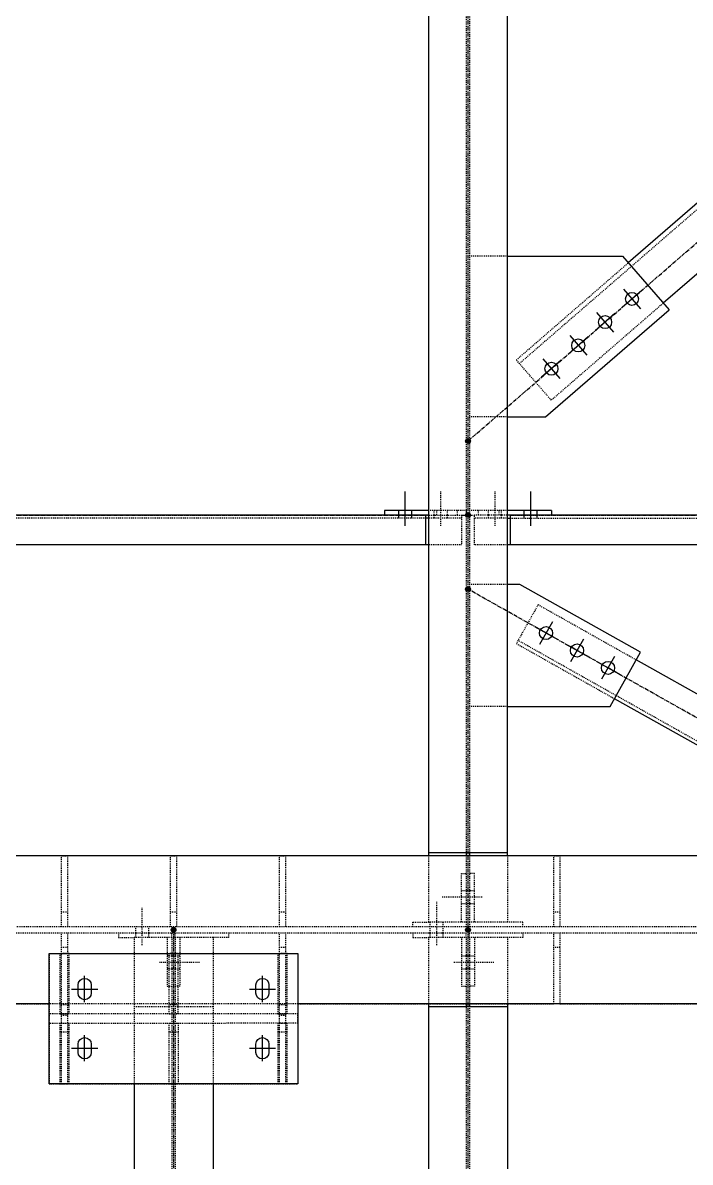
# Model space of a CAD drawing. Header units: millimetres. Extents: x 2102 to 20742, y 12631 to 26594.
# Drawn here: x 15581 to 16707, y 19128 to 21052 of the extents above; entities that cross this region are included whole.
import ezdxf

# ---------------------------------------------------------------- set-up
doc = ezdxf.new("R2010")
doc.units = ezdxf.units.MM
doc.linetypes.add('CENTER', pattern=[12.7, 7.9375, -1.5875, 1.5875, -1.5875])
doc.linetypes.add('DXK_LINE_DOT2', pattern=[3.9198, 1.9599, -1.9599])
for name, color, linetype in [('1', 7, 'Continuous'), ('2', 7, 'Continuous'), ('4', 7, 'Continuous')]:
    doc.layers.add(name, color=color, linetype=linetype)

# ---------------------------------------------------------------- blocks, each defined once
blk = doc.blocks.new('Bolt-116860372-115941 - 114867')
at = {"layer": '1', "color": 1, "linetype": 'DXK_LINE_DOT2'}
for p, q in [((19170.8, 19002.1), (19255.8, 19002.1)), ((19187, 19015.8), (19197, 19015.8)), ((19197, 19015.8), (19204.1, 19015.8)), ((19204.1, 19015.8), (19214.1, 19015.8)), ((19187, 18988.3), (19197, 18988.3)), ((19197, 18988.3), (19204.1, 18988.3)), ((19204.1, 18988.3), (19214.1, 18988.3))]:
    blk.add_line(p, q, dxfattribs=at)
blk = doc.blocks.new('Part-116860372-115044 - 114867')
at = {"layer": '4', "linetype": 'Continuous'}
for points in [[(17825.6, 19940.8, -1), (17825.6, 19950.8, -1)], [(19200.6, 19940.8, -1), (19200.6, 19950.8, -1)]]:
    blk.add_hatch(color=4, dxfattribs=at).paths.add_polyline_path(points)
at = {"layer": '1', "color": 6, "linetype": 'DXK_LINE_DOT2'}
for p, q in [((17840.9, 19945.8), (17840.9, 19883.3)), ((17944.3, 19945.8), (17840.9, 19945.8)), ((17938.1, 19939.6), (17840.9, 19939.6)), ((19111.1, 19939.6), (17944.3, 19939.6)), ((19111.1, 19945.8), (19187, 19945.8)), ((19187, 19939.6), (19117.3, 19939.6)), ((19187, 19945.8), (19187, 19883.3)), ((17938.1, 19883.3), (17840.9, 19883.3)), ((19187, 19883.3), (19117.3, 19883.3))]:
    blk.add_line(p, q, dxfattribs=at)
at = {"layer": '2', "color": 2, "linetype": 'Continuous'}
for p, q in [((17944.3, 19939.6), (17938.1, 19939.6)), ((19111.1, 19945.8), (17944.3, 19945.8)), ((17944.3, 19883.3), (17944.3, 19945.8)), ((19111.1, 19945.8), (19111.1, 19883.3)), ((19117.3, 19939.6), (19111.1, 19939.6)), ((19117.3, 19883.3), (17938.1, 19883.3))]:
    blk.add_line(p, q, dxfattribs=at)
at = {"layer": '4', "color": 4, "linetype": 'CENTER'}
for p, q in [((17825.6, 19945.8), (17840.9, 19945.8)), ((17944.3, 19945.8), (19111.1, 19945.8)), ((19187, 19945.8), (19200.6, 19945.8))]:
    blk.add_line(p, q, dxfattribs=at)
at = {"layer": '4', "color": 4, "linetype": 'Continuous'}
for centre in [(17825.6, 19945.8), (19200.6, 19945.8)]:
    blk.add_circle(centre, 5, dxfattribs=at)
blk = doc.blocks.new('Part-116860372-114976 - 114867')
at = {"layer": '4', "linetype": 'Continuous'}
for points in [[(19200.6, 21315.8, -1), (19200.6, 21325.8, -1)], [(19200.6, 19065.8, -1), (19200.6, 19075.8, -1)]]:
    blk.add_hatch(color=4, dxfattribs=at).paths.add_polyline_path(points)
at = {"layer": '1', "color": 6, "linetype": 'DXK_LINE_DOT2'}
for p, q in [((19197, 21307.3), (19197, 21204.8)), ((19204.1, 21307.3), (19197, 21307.3)), ((19204.1, 21307.3), (19204.1, 21237.6)), ((19204.1, 21231.3), (19204.1, 19233.3)), ((19197, 21204.8), (19197, 19233.3)), ((19117.3, 19227.1), (19117.3, 19087.1)), ((19197, 19227.1), (19197, 19087.1)), ((19204.1, 19227.1), (19204.1, 19087.1)), ((19283.8, 19227.1), (19283.8, 19087.1)), ((19283.8, 19087.1), (19117.3, 19087.1))]:
    blk.add_line(p, q, dxfattribs=at)
at = {"layer": '2', "color": 2, "linetype": 'Continuous'}
for p, q in [((19117.3, 21231.3), (19117.3, 19227.1)), ((19283.8, 21231.3), (19117.3, 21231.3)), ((19197, 21237.6), (19197, 21231.3)), ((19204.1, 21237.6), (19204.1, 21231.3)), ((19283.8, 19227.1), (19283.8, 21231.3)), ((19283.8, 19233.3), (19117.3, 19233.3)), ((19197, 19233.3), (19197, 19227.1)), ((19204.1, 19233.3), (19204.1, 19227.1))]:
    blk.add_line(p, q, dxfattribs=at)
at = {"layer": '4', "color": 4, "linetype": 'CENTER'}
blk.add_line((19200.6, 21320.8), (19200.6, 19070.8), dxfattribs=at)
at = {"layer": '4', "color": 4, "linetype": 'Continuous'}
for centre in [(19200.6, 21320.8), (19200.6, 19070.8)]:
    blk.add_circle(centre, 5, dxfattribs=at)
blk = doc.blocks.new('Part-116860372-157426 - 114867')
at = {"layer": '1', "color": 6, "linetype": 'DXK_LINE_DOT2'}
for p, q in [((18343.1, 19227.1), (18144.3, 19227.1)), ((18573.1, 19227.1), (18355.6, 19227.1)), ((18803.1, 19227.1), (18585.6, 19227.1)), ((19381.8, 19227.1), (18815.6, 19227.1)), ((20038.1, 19227.1), (19394.3, 19227.1)), ((18144.3, 18914.6), (18316.8, 18914.6)), ((18841.8, 18914.6), (19381.8, 18914.6)), ((19394.3, 18914.6), (20038.1, 18914.6))]:
    blk.add_line(p, q, dxfattribs=at)
blk = doc.blocks.new('Part-116860372-115987 - 114867')
at = {"layer": '1', "color": 6, "linetype": 'DXK_LINE_DOT2'}
for p, q in [((19187, 19087.1), (19187, 19189.6)), ((19187, 19189.6), (19197, 19189.6)), ((19084.5, 19077.1), (19084.5, 19087.1)), ((19084.5, 19087.1), (19117.3, 19087.1)), ((19197, 19087.1), (19197, 19077.1))]:
    blk.add_line(p, q, dxfattribs=at)
blk = doc.blocks.new('Part-116860372-115939 - 114867')
at = {"layer": '1', "color": 6, "linetype": 'DXK_LINE_DOT2'}
for p, q in [((19204.1, 19054.6), (19204.1, 19064.6)), ((19214.1, 19054.6), (19214.1, 18952.1)), ((19316.6, 19054.6), (19283.8, 19054.6)), ((19316.6, 19064.6), (19316.6, 19054.6)), ((19214.1, 18952.1), (19204.1, 18952.1))]:
    blk.add_line(p, q, dxfattribs=at)
blk = doc.blocks.new('Part-116860372-114985 - 114867')
at = {"layer": '4', "linetype": 'Continuous'}
blk.add_hatch(color=4, dxfattribs=at).paths.add_polyline_path([(19200.6, 19065.8, -1), (19200.6, 19075.8, -1)])
at = {"layer": '1', "color": 6, "linetype": 'DXK_LINE_DOT2'}
for p, q in [((19283.8, 19054.6), (19117.3, 19054.6)), ((19117.3, 19054.6), (19117.3, 18914.6)), ((19197, 19054.6), (19197, 18914.6)), ((19204.1, 19054.6), (19204.1, 17626.2)), ((19283.8, 19054.6), (19283.8, 18914.6)), ((19197, 18908.3), (19197, 15470.2))]:
    blk.add_line(p, q, dxfattribs=at)
at = {"layer": '2', "color": 2, "linetype": 'Continuous'}
for p, q in [((19117.3, 18914.6), (19117.3, 15464)), ((19283.8, 18908.3), (19117.3, 18908.3)), ((19197, 18914.6), (19197, 18908.3)), ((19204.1, 18914.6), (19204.1, 18908.3)), ((19283.8, 18914.6), (19283.8, 15464))]:
    blk.add_line(p, q, dxfattribs=at)
at = {"layer": '4', "color": 4, "linetype": 'CENTER'}
blk.add_line((19200.6, 19070.8), (19200.6, 15320.8), dxfattribs=at)
at = {"layer": '4', "color": 4, "linetype": 'Continuous'}
blk.add_circle((19200.6, 19070.8), 5, dxfattribs=at)
blk = doc.blocks.new('Part-116860372-114989 - 114867')
at = {"layer": '4', "linetype": 'Continuous'}
blk.add_hatch(color=4, dxfattribs=at).paths.add_polyline_path([(18579.3, 19065.8, -1), (18579.3, 19075.8, -1)])
at = {"layer": '1', "color": 6, "linetype": 'DXK_LINE_DOT2'}
for p, q in [((18662.6, 19054.6), (18496.1, 19054.6)), ((18496.1, 19054.6), (18496.1, 18745.8)), ((18575.8, 19054.6), (18575.8, 15338.3)), ((18582.9, 19054.6), (18582.9, 15338.3)), ((18662.6, 19054.6), (18662.6, 18745.8)), ((18662.6, 18908.3), (18496.1, 18908.3))]:
    blk.add_line(p, q, dxfattribs=at)
at = {"layer": '2', "color": 2, "linetype": 'Continuous'}
for p, q in [((18496.1, 18745.8), (18496.1, 15645.8)), ((18662.6, 18745.8), (18662.6, 15645.8))]:
    blk.add_line(p, q, dxfattribs=at)
at = {"layer": '4', "color": 4, "linetype": 'CENTER'}
blk.add_line((18579.3, 19070.8), (18579.3, 15320.8), dxfattribs=at)
at = {"layer": '4', "color": 4, "linetype": 'Continuous'}
blk.add_circle((18579.3, 19070.8), 5, dxfattribs=at)
blk = doc.blocks.new('Part-116860372-115045 - 114867')
at = {"layer": '4', "linetype": 'Continuous'}
for points in [[(19200.6, 19940.8, -1), (19200.6, 19950.8, -1)], [(20200.6, 19940.8, -1), (20200.6, 19950.8, -1)]]:
    blk.add_hatch(color=4, dxfattribs=at).paths.add_polyline_path(points)
at = {"layer": '1', "color": 6, "linetype": 'DXK_LINE_DOT2'}
for p, q in [((19214.1, 19883.3), (19214.1, 19945.8)), ((19290.1, 19945.8), (19214.1, 19945.8)), ((19283.8, 19939.6), (19214.1, 19939.6)), ((19290.1, 19939.6), (20038.1, 19939.6)), ((20184.3, 19945.8), (20038.1, 19945.8)), ((20184.3, 19939.6), (20044.3, 19939.6)), ((20184.3, 19883.3), (20184.3, 19945.8)), ((19283.8, 19883.3), (19214.1, 19883.3)), ((20184.3, 19883.3), (20044.3, 19883.3))]:
    blk.add_line(p, q, dxfattribs=at)
at = {"layer": '2', "color": 2, "linetype": 'Continuous'}
for p, q in [((19283.8, 19939.6), (19290.1, 19939.6)), ((20038.1, 19945.8), (19290.1, 19945.8)), ((19290.1, 19883.3), (19290.1, 19945.8)), ((20038.1, 19945.8), (20038.1, 19883.3)), ((20044.3, 19939.6), (20038.1, 19939.6)), ((20044.3, 19883.3), (19283.8, 19883.3))]:
    blk.add_line(p, q, dxfattribs=at)
at = {"layer": '4', "color": 4, "linetype": 'CENTER'}
for p, q in [((19200.6, 19945.8), (19214.1, 19945.8)), ((19290.1, 19945.8), (20038.1, 19945.8)), ((20184.3, 19945.8), (20200.6, 19945.8))]:
    blk.add_line(p, q, dxfattribs=at)
at = {"layer": '4', "color": 4, "linetype": 'Continuous'}
for centre in [(19200.6, 19945.8), (20200.6, 19945.8)]:
    blk.add_circle(centre, 5, dxfattribs=at)
blk = doc.blocks.new('Bolt-116860372-115937 - 114867')
at = {"layer": '1', "color": 1, "linetype": 'DXK_LINE_DOT2'}
for p, q in [((18513.3, 19038.3), (18513.3, 19117.1)), ((18499.5, 19064.6), (18499.5, 19077.1)), ((18527, 19064.6), (18527, 19077.1)), ((18499.5, 19054.6), (18499.5, 19064.6)), ((18527, 19054.6), (18527, 19064.6))]:
    blk.add_line(p, q, dxfattribs=at)
blk = doc.blocks.new('Part-116860372-115082 - 114867')
at = {"layer": '4', "linetype": 'Continuous'}
for points in [[(19200.6, 19784.6, -1), (19200.6, 19794.6, -1)], [(20200.6, 19222.1, -1), (20200.6, 19232.1, -1)]]:
    blk.add_hatch(color=4, dxfattribs=at).paths.add_polyline_path(points)
at = {"layer": '1', "color": 6, "linetype": 'DXK_LINE_DOT2'}
for p, q in [((19348.5, 19756.6), (19302.6, 19674.8)), ((19555.5, 19640.1), (19348.5, 19756.6)), ((19302.6, 19674.8), (19509.6, 19558.4)), ((19983.3, 19300.5), (19306.3, 19681.4)), ((20025.6, 19375.7), (19818.6, 19492.2)), ((19979.6, 19294), (19772.6, 19410.4)), ((20025.6, 19375.7), (19979.6, 19294))]:
    blk.add_line(p, q, dxfattribs=at)
at = {"layer": '2', "color": 2, "linetype": 'Continuous'}
for p, q in [((19818.6, 19492.2), (19555.5, 19640.1)), ((19772.6, 19410.4), (19509.6, 19558.4))]:
    blk.add_line(p, q, dxfattribs=at)
at = {"layer": '4', "color": 4, "linetype": 'CENTER'}
blk.add_line((20200.6, 19227.1), (19200.6, 19789.6), dxfattribs=at)
at = {"layer": '4', "color": 4, "linetype": 'Continuous'}
for centre in [(19200.6, 19789.6), (20200.6, 19227.1)]:
    blk.add_circle(centre, 5, dxfattribs=at)
blk = doc.blocks.new('Part-116860372-115768 - 114867')
at = {"layer": '1', "color": 6, "linetype": 'DXK_LINE_DOT2'}
for p, q in [((19197, 19955.8), (19117.3, 19955.8)), ((19134.5, 19945.8), (19134.5, 19955.8)), ((19178.3, 19945.8), (19178.3, 19955.8)), ((19197, 19955.8), (19197, 19945.8))]:
    blk.add_line(p, q, dxfattribs=at)
at = {"layer": '2', "color": 2, "linetype": 'Continuous'}
for p, q in [((19117.3, 19955.8), (19024.5, 19955.8)), ((19024.5, 19955.8), (19024.5, 19945.8)), ((19117.3, 19945.8), (19111.1, 19945.8))]:
    blk.add_line(p, q, dxfattribs=at)
blk = doc.blocks.new('Bolt-116860372-115770 - 114867')
at = {"layer": '1', "color": 1, "linetype": 'DXK_LINE_DOT2'}
for p, q in [((19257.9, 19923.3), (19257.9, 19995.8)), ((19244.1, 19945.8), (19244.1, 19955.8)), ((19244.1, 19939.6), (19244.1, 19945.8)), ((19271.6, 19945.8), (19271.6, 19955.8)), ((19271.6, 19939.6), (19271.6, 19945.8))]:
    blk.add_line(p, q, dxfattribs=at)
at = {"layer": '2', "color": 1, "linetype": 'Continuous'}
for p, q in [((19332.9, 19923.3), (19332.9, 19995.8)), ((19319.1, 19945.8), (19319.1, 19955.8)), ((19319.1, 19939.6), (19319.1, 19945.8)), ((19346.6, 19945.8), (19346.6, 19955.8)), ((19346.6, 19939.6), (19346.6, 19945.8))]:
    blk.add_line(p, q, dxfattribs=at)
blk = doc.blocks.new('Part-116860372-115108 - 114867')
at = {"layer": '4', "linetype": 'Continuous'}
for points in [[(20200.6, 20964.1, -1), (20200.6, 20974.1, -1)], [(19200.6, 20097.1, -1), (19200.6, 20107.1, -1)]]:
    blk.add_hatch(color=4, dxfattribs=at).paths.add_polyline_path(points)
at = {"layer": '1', "color": 6, "linetype": 'DXK_LINE_DOT2'}
for p, q in [((19958.4, 20828.7), (19309.1, 20265.7)), ((19951.9, 20836.2), (19715.8, 20631.5)), ((19951.9, 20836.2), (20025.6, 20751.2)), ((20025.6, 20751.2), (19789.5, 20546.5)), ((19302.6, 20273.2), (19538.7, 20478)), ((19612.4, 20393), (19376.3, 20188.3)), ((19376.3, 20188.3), (19302.6, 20273.2))]:
    blk.add_line(p, q, dxfattribs=at)
at = {"layer": '2', "color": 2, "linetype": 'Continuous'}
for p, q in [((19715.8, 20631.5), (19538.7, 20478)), ((19789.5, 20546.5), (19612.4, 20393))]:
    blk.add_line(p, q, dxfattribs=at)
at = {"layer": '4', "color": 4, "linetype": 'CENTER'}
blk.add_line((19200.6, 20102.1), (20200.6, 20969.1), dxfattribs=at)
at = {"layer": '4', "color": 4, "linetype": 'Continuous'}
for centre in [(20200.6, 20969.1), (19200.6, 20102.1)]:
    blk.add_circle(centre, 5, dxfattribs=at)
blk = doc.blocks.new('Part-116860372-115109 - 114867')
at = {"layer": '4', "linetype": 'Continuous'}
for points in [[(20044.3, 19065.8, -1), (20044.3, 19075.8, -1)], [(19200.6, 17347.1, -1), (19200.6, 17357.1, -1)]]:
    blk.add_hatch(color=4, dxfattribs=at).paths.add_polyline_path(points)
at = {"layer": '1', "color": 6, "linetype": 'DXK_LINE_DOT2'}
for p, q in [((19897.8, 18891.4), (19310.6, 17695.4)), ((19888.8, 18895.8), (19751.1, 18615.3)), ((19888.8, 18895.8), (19989.8, 18846.3)), ((19989.8, 18846.3), (19852.1, 18565.7)), ((19301.6, 17699.8), (19439.3, 17980.3)), ((19540.3, 17930.7), (19402.6, 17650.2)), ((19402.6, 17650.2), (19301.6, 17699.8))]:
    blk.add_line(p, q, dxfattribs=at)
at = {"layer": '2', "color": 2, "linetype": 'Continuous'}
for p, q in [((19751.1, 18615.3), (19439.3, 17980.3)), ((19852.1, 18565.7), (19540.3, 17930.7))]:
    blk.add_line(p, q, dxfattribs=at)
at = {"layer": '4', "color": 4, "linetype": 'CENTER'}
blk.add_line((19200.6, 17352.1), (20044.3, 19070.8), dxfattribs=at)
at = {"layer": '4', "color": 4, "linetype": 'Continuous'}
for centre in [(20044.3, 19070.8), (19200.6, 17352.1)]:
    blk.add_circle(centre, 5, dxfattribs=at)
blk = doc.blocks.new('Part-116860372-115112 - 114867')
at = {"layer": '1', "color": 6, "linetype": 'DXK_LINE_DOT2'}
blk.add_line((18841.8, 18914.6), (18316.8, 18914.6), dxfattribs=at)
at = {"layer": '2', "color": 2, "linetype": 'Continuous'}
for p, q in [((20038.1, 19227.1), (9419.3, 19227.1)), ((18316.8, 18914.6), (17591.8, 18914.6)), ((20038.1, 18914.6), (18841.8, 18914.6))]:
    blk.add_line(p, q, dxfattribs=at)
blk = doc.blocks.new('Part-116860372-115114 - 114867')
at = {"layer": '1', "color": 6, "linetype": 'DXK_LINE_DOT2'}
for p, q in [((20038.1, 19077.1), (9419.3, 19077.1)), ((9419.3, 19064.6), (20038.1, 19064.6))]:
    blk.add_line(p, q, dxfattribs=at)
blk = doc.blocks.new('Part-116860372-116615 - 114867')
at = {"layer": '1', "color": 6, "linetype": 'DXK_LINE_DOT2'}
for p, q in [((18573.1, 19077.1), (18573.1, 19227.1)), ((18573.1, 19227.1), (18585.6, 19227.1)), ((18585.6, 19227.1), (18585.6, 19077.1)), ((18585.6, 19108.3), (18573.1, 19108.3))]:
    blk.add_line(p, q, dxfattribs=at)
blk = doc.blocks.new('Part-116860372-116617 - 114867')
at = {"layer": '1', "color": 6, "linetype": 'DXK_LINE_DOT2'}
for p, q in [((18343.1, 19077.1), (18343.1, 19227.1)), ((18343.1, 19227.1), (18355.6, 19227.1)), ((18355.6, 19227.1), (18355.6, 19077.1)), ((18355.6, 19108.3), (18343.1, 19108.3))]:
    blk.add_line(p, q, dxfattribs=at)
blk = doc.blocks.new('Part-116860372-115935 - 114867')
at = {"layer": '1', "color": 6, "linetype": 'DXK_LINE_DOT2'}
for p, q in [((18463.3, 19064.6), (18463.3, 19054.6)), ((18463.3, 19054.6), (18496.1, 19054.6)), ((18565.8, 19054.6), (18565.8, 18952.1)), ((18575.8, 19054.6), (18575.8, 19064.6)), ((18565.8, 18952.1), (18575.8, 18952.1))]:
    blk.add_line(p, q, dxfattribs=at)
blk = doc.blocks.new('Part-116860372-149908 - 114867')
at = {"layer": '1', "color": 6, "linetype": 'DXK_LINE_DOT2'}
for p, q in [((19381.8, 19077.1), (19381.8, 19227.1)), ((19381.8, 19227.1), (19394.3, 19227.1)), ((19394.3, 19227.1), (19394.3, 19077.1)), ((19394.3, 19108.3), (19381.8, 19108.3))]:
    blk.add_line(p, q, dxfattribs=at)
blk = doc.blocks.new('Part-116860372-116590 - 114867')
at = {"layer": '1', "color": 6, "linetype": 'DXK_LINE_DOT2'}
for p, q in [((18799.3, 19020.9), (18799.3, 18893.4)), ((18819.3, 19020.9), (18799.3, 19020.9)), ((18819.3, 18893.4), (18819.3, 19020.9)), ((18819.3, 18912.1), (18799.3, 18912.1)), ((18799.3, 18893.4), (18819.3, 18893.4))]:
    blk.add_line(p, q, dxfattribs=at)
blk = doc.blocks.new('Part-116860372-116588 - 114867')
at = {"layer": '1', "color": 6, "linetype": 'DXK_LINE_DOT2'}
for p, q in [((18569.3, 19020.8), (18569.3, 18893.3)), ((18589.3, 19020.8), (18569.3, 19020.8)), ((18589.3, 18893.3), (18589.3, 19020.8)), ((18589.3, 18912.1), (18569.3, 18912.1)), ((18569.3, 18893.3), (18589.3, 18893.3))]:
    blk.add_line(p, q, dxfattribs=at)
blk = doc.blocks.new('Bolt-116860372-115942 - 114867')
at = {"layer": '1', "color": 1, "linetype": 'DXK_LINE_DOT2'}
for p, q in [((19134.5, 19038.3), (19134.5, 19129.6)), ((19120.8, 19077.1), (19120.8, 19087.1)), ((19120.8, 19064.6), (19120.8, 19077.1)), ((19148.3, 19077.1), (19148.3, 19087.1)), ((19148.3, 19064.6), (19148.3, 19077.1)), ((19120.8, 19054.6), (19120.8, 19064.6)), ((19148.3, 19054.6), (19148.3, 19064.6))]:
    blk.add_line(p, q, dxfattribs=at)
blk = doc.blocks.new('Part-116860372-115934 - 114867')
at = {"layer": '1', "color": 6, "linetype": 'DXK_LINE_DOT2'}
for p, q in [((18582.9, 19054.6), (18582.9, 19064.6)), ((18592.9, 19054.6), (18592.9, 18952.1)), ((18695.4, 19054.6), (18662.6, 19054.6)), ((18695.4, 19064.6), (18695.4, 19054.6)), ((18592.9, 18952.1), (18582.9, 18952.1))]:
    blk.add_line(p, q, dxfattribs=at)
blk = doc.blocks.new('Part-116860372-115767 - 114867')
at = {"layer": '1', "color": 6, "linetype": 'DXK_LINE_DOT2'}
for p, q in [((19283.8, 19955.8), (19204.1, 19955.8)), ((19222.9, 19945.8), (19222.9, 19955.8)), ((19266.6, 19945.8), (19266.6, 19955.8))]:
    blk.add_line(p, q, dxfattribs=at)
at = {"layer": '2', "color": 2, "linetype": 'Continuous'}
for p, q in [((19376.6, 19955.8), (19283.8, 19955.8)), ((19290.1, 19945.8), (19283.8, 19945.8)), ((19376.6, 19955.8), (19376.6, 19945.8))]:
    blk.add_line(p, q, dxfattribs=at)
blk = doc.blocks.new('Part-116860372-116252 - 114867')
at = {"layer": '1', "color": 6, "linetype": 'DXK_LINE_DOT2'}
for p, q in [((19283.8, 19799.6), (19204.1, 19799.6)), ((19283.8, 19542.1), (19204.1, 19542.1))]:
    blk.add_line(p, q, dxfattribs=at)
at = {"layer": '2', "color": 2, "linetype": 'Continuous'}
for p, q in [((19310.2, 19799.6), (19283.8, 19799.6)), ((19564.7, 19656.5), (19310.2, 19799.6)), ((19500.4, 19542.1), (19564.7, 19656.5)), ((19283.8, 19542.1), (19500.4, 19542.1))]:
    blk.add_line(p, q, dxfattribs=at)
blk = doc.blocks.new('Bolt-116860372-115771 - 114867')
at = {"layer": '1', "color": 1, "linetype": 'DXK_LINE_DOT2'}
for p, q in [((19143.3, 19923.3), (19143.3, 19995.8)), ((19129.5, 19945.8), (19129.5, 19955.8)), ((19129.5, 19939.6), (19129.5, 19945.8)), ((19157, 19945.8), (19157, 19955.8)), ((19157, 19939.6), (19157, 19945.8))]:
    blk.add_line(p, q, dxfattribs=at)
at = {"layer": '2', "color": 1, "linetype": 'Continuous'}
for p, q in [((19068.3, 19923.3), (19068.3, 19995.8)), ((19054.5, 19945.8), (19054.5, 19955.8)), ((19054.5, 19939.6), (19054.5, 19945.8)), ((19082, 19945.8), (19082, 19955.8)), ((19082, 19939.6), (19082, 19945.8))]:
    blk.add_line(p, q, dxfattribs=at)
blk = doc.blocks.new('Part-116860372-116616 - 114867')
at = {"layer": '1', "color": 6, "linetype": 'DXK_LINE_DOT2'}
for p, q in [((18343.1, 18745.9), (18343.1, 19064.6)), ((18355.6, 19064.6), (18355.6, 18745.9)), ((18355.6, 19033.3), (18343.1, 19033.3)), ((18355.6, 18889.6), (18343.1, 18889.6)), ((18355.6, 18745.9), (18343.1, 18745.9))]:
    blk.add_line(p, q, dxfattribs=at)
blk = doc.blocks.new('Part-116860372-116585 - 114867')
at = {"layer": '1', "color": 6, "linetype": 'DXK_LINE_DOT2'}
for p, q in [((18339.3, 19020.8), (18339.3, 18893.3)), ((18359.3, 19020.8), (18339.3, 19020.8)), ((18359.3, 18893.3), (18359.3, 19020.8)), ((18359.3, 18912.1), (18339.3, 18912.1)), ((18339.3, 18893.3), (18359.3, 18893.3))]:
    blk.add_line(p, q, dxfattribs=at)
blk = doc.blocks.new('Part-116860372-116589 - 114867')
at = {"layer": '1', "color": 6, "linetype": 'DXK_LINE_DOT2'}
for p, q in [((18589.3, 18873.3), (18569.3, 18873.3)), ((18569.3, 18873.3), (18569.3, 18745.8)), ((18589.3, 18854.5), (18569.3, 18854.5)), ((18589.3, 18873.3), (18589.3, 18745.8))]:
    blk.add_line(p, q, dxfattribs=at)
at = {"layer": '2', "color": 2, "linetype": 'Continuous'}
for p, q in [((18569.3, 18745.8), (18569.3, 18745.8)), ((18569.3, 18745.8), (18589.3, 18745.8)), ((18589.3, 18745.8), (18589.3, 18745.8))]:
    blk.add_line(p, q, dxfattribs=at)
blk = doc.blocks.new('Bolt-116860372-115936 - 114867')
at = {"layer": '1', "color": 1, "linetype": 'DXK_LINE_DOT2'}
for p, q in [((18549.5, 19002.1), (18634.5, 19002.1)), ((18565.8, 19015.8), (18575.8, 19015.8)), ((18575.8, 19015.8), (18582.9, 19015.8)), ((18582.9, 19015.8), (18592.9, 19015.8)), ((18565.8, 18988.3), (18575.8, 18988.3)), ((18575.8, 18988.3), (18582.9, 18988.3)), ((18582.9, 18988.3), (18592.9, 18988.3))]:
    blk.add_line(p, q, dxfattribs=at)
blk = doc.blocks.new('Part-116860372-115940 - 114867')
at = {"layer": '1', "color": 6, "linetype": 'DXK_LINE_DOT2'}
for p, q in [((19084.5, 19064.6), (19084.5, 19054.6)), ((19084.5, 19054.6), (19117.3, 19054.6)), ((19187, 19054.6), (19187, 18952.1)), ((19197, 19054.6), (19197, 19064.6)), ((19187, 18952.1), (19197, 18952.1))]:
    blk.add_line(p, q, dxfattribs=at)
blk = doc.blocks.new('Part-116860372-115988 - 114867')
at = {"layer": '1', "color": 6, "linetype": 'DXK_LINE_DOT2'}
for p, q in [((19214.1, 19189.6), (19204.1, 19189.6)), ((19214.1, 19087.1), (19214.1, 19189.6)), ((19204.1, 19087.1), (19204.1, 19077.1)), ((19316.6, 19087.1), (19283.8, 19087.1)), ((19316.6, 19077.1), (19316.6, 19087.1))]:
    blk.add_line(p, q, dxfattribs=at)
blk = doc.blocks.new('Bolt-116860372-115989 - 114867')
at = {"layer": '1', "color": 1, "linetype": 'DXK_LINE_DOT2'}
for p, q in [((19230.4, 19139.6), (19145.4, 19139.6)), ((19197, 19153.3), (19187, 19153.3)), ((19204.1, 19153.3), (19197, 19153.3)), ((19214.1, 19153.3), (19204.1, 19153.3)), ((19197, 19125.8), (19187, 19125.8)), ((19204.1, 19125.8), (19197, 19125.8)), ((19214.1, 19125.8), (19204.1, 19125.8))]:
    blk.add_line(p, q, dxfattribs=at)
blk = doc.blocks.new('Bolt-116860372-116253 - 114867')
at = {"layer": '2', "color": 1, "linetype": 'Continuous'}
for p, q in [((19378.7, 19720.9), (19351.7, 19673)), ((19389.2, 19683.5), (19341.3, 19710.5)), ((19454.6, 19646.7), (19406.6, 19673.7)), ((19444.1, 19684.2), (19417.1, 19636.2)), ((19509.4, 19647.4), (19482.5, 19599.5)), ((19519.9, 19610), (19472, 19636.9))]:
    blk.add_line(p, q, dxfattribs=at)
for centre in [(19365.2, 19697), (19430.6, 19660.2), (19496, 19623.4)]:
    blk.add_circle(centre, 13.8, dxfattribs=at)
blk = doc.blocks.new('Part-116860372-116249 - 114867')
at = {"layer": '1', "color": 6, "linetype": 'DXK_LINE_DOT2'}
for p, q in [((19283.8, 20492.1), (19204.1, 20492.1)), ((19283.8, 20153.1), (19204.1, 20153.1))]:
    blk.add_line(p, q, dxfattribs=at)
at = {"layer": '2', "color": 2, "linetype": 'Continuous'}
for p, q in [((19283.8, 20492.1), (19526.4, 20492.1)), ((19526.4, 20492.1), (19624.7, 20378.8)), ((19364.3, 20153.1), (19624.7, 20378.8)), ((19283.8, 20153.1), (19364.3, 20153.1))]:
    blk.add_line(p, q, dxfattribs=at)
blk = doc.blocks.new('Bolt-116860372-116250 - 114867')
at = {"layer": '2', "color": 1, "linetype": 'Continuous'}
for p, q in [((19567.3, 20420.1), (19525.8, 20384.1)), ((19528.6, 20422.9), (19564.6, 20381.3)), ((19510.7, 20371), (19469.1, 20334.9)), ((19471.9, 20373.7), (19507.9, 20332.2)), ((19454, 20321.8), (19412.5, 20285.8)), ((19415.2, 20324.6), (19451.3, 20283)), ((19397.4, 20272.7), (19355.8, 20236.7)), ((19358.6, 20275.5), (19394.6, 20233.9))]:
    blk.add_line(p, q, dxfattribs=at)
for centre in [(19546.6, 20402.1), (19489.9, 20353), (19433.2, 20303.8), (19376.6, 20254.7)]:
    blk.add_circle(centre, 13.7, dxfattribs=at)
blk = doc.blocks.new('Part-116860372-116583 - 114867')
at = {"layer": '1', "color": 6, "linetype": 'DXK_LINE_DOT2'}
for p, q in [((18841.8, 18893.4), (18316.8, 18893.3)), ((18316.8, 18873.3), (18316.8, 18893.3)), ((18841.8, 18873.4), (18841.8, 18893.4)), ((18841.8, 18873.4), (18316.8, 18873.3))]:
    blk.add_line(p, q, dxfattribs=at)
blk = doc.blocks.new('Part-116860372-116584 - 114867')
at = {"layer": '2', "color": 2, "linetype": 'Continuous'}
for p, q in [((18316.8, 19020.8), (18841.8, 19020.9)), ((18316.8, 18745.8), (18316.8, 19020.8)), ((18841.8, 19020.9), (18841.8, 18745.9)), ((18841.8, 18745.9), (18316.8, 18745.8))]:
    blk.add_line(p, q, dxfattribs=at)
blk = doc.blocks.new('Part-116860372-116586 - 114867')
at = {"layer": '1', "color": 6, "linetype": 'DXK_LINE_DOT2'}
for p, q in [((18316.8, 19020.8), (18841.8, 19020.9)), ((18316.8, 19020.8), (18316.8, 18745.8)), ((18841.8, 19020.9), (18841.8, 18745.9)), ((18316.8, 18745.8), (18841.8, 18745.9))]:
    blk.add_line(p, q, dxfattribs=at)
blk = doc.blocks.new('Part-116860372-116587 - 114867')
at = {"layer": '1', "color": 6, "linetype": 'DXK_LINE_DOT2'}
for p, q in [((18359.3, 18873.3), (18339.3, 18873.3)), ((18339.3, 18873.3), (18339.3, 18745.8)), ((18359.3, 18854.5), (18339.3, 18854.5)), ((18359.3, 18745.8), (18359.3, 18873.3)), ((18339.3, 18745.8), (18359.3, 18745.8))]:
    blk.add_line(p, q, dxfattribs=at)
blk = doc.blocks.new('Part-116860372-116591 - 114867')
at = {"layer": '1', "color": 6, "linetype": 'DXK_LINE_DOT2'}
for p, q in [((18819.3, 18873.3), (18799.3, 18873.3)), ((18799.3, 18873.3), (18799.3, 18745.9)), ((18819.3, 18854.6), (18799.3, 18854.6)), ((18819.3, 18745.9), (18819.3, 18873.3)), ((18799.3, 18745.9), (18819.3, 18745.9))]:
    blk.add_line(p, q, dxfattribs=at)
blk = doc.blocks.new('Bolt-116860372-116592 - 114867')
at = {"layer": '2', "color": 1, "linetype": 'Continuous'}
for p, q in [((18391.8, 18918.3), (18391.8, 18973.3)), ((18766.8, 18918.3), (18766.8, 18973.3)), ((18378.1, 18954.6), (18379.1, 18959.8)), ((18378.1, 18937.1), (18378.1, 18954.6)), ((18379.1, 18959.8), (18382.1, 18964.3)), ((18382.1, 18964.3), (18386.6, 18967.3)), ((18386.6, 18967.3), (18391.8, 18968.3)), ((18391.8, 18968.3), (18391.8, 18968.3)), ((18391.8, 18968.3), (18397.1, 18967.3)), ((18397.1, 18967.3), (18401.6, 18964.3)), ((18401.6, 18964.3), (18404.5, 18959.8)), ((18404.5, 18959.8), (18405.6, 18954.6)), ((18405.6, 18954.6), (18405.6, 18937.1)), ((18753.1, 18954.5), (18754.1, 18959.8)), ((18753.1, 18937), (18753.1, 18954.5)), ((18754.1, 18959.8), (18757.1, 18964.3)), ((18757.1, 18964.3), (18761.6, 18967.2)), ((18761.6, 18967.2), (18766.8, 18968.3)), ((18766.8, 18968.3), (18766.8, 18968.3)), ((18766.8, 18968.3), (18772.1, 18967.2)), ((18772.1, 18967.2), (18776.6, 18964.3)), ((18776.6, 18964.3), (18779.5, 18959.8)), ((18779.5, 18959.8), (18780.6, 18954.5)), ((18780.6, 18954.5), (18780.6, 18937)), ((18364.3, 18945.8), (18419.3, 18945.8)), ((18379.1, 18931.8), (18378.1, 18937.1)), ((18382.1, 18927.4), (18379.1, 18931.8)), ((18386.6, 18924.4), (18382.1, 18927.4)), ((18391.8, 18923.3), (18386.6, 18924.4)), ((18397.1, 18924.4), (18391.8, 18923.3)), ((18391.8, 18923.3), (18391.8, 18923.3)), ((18401.6, 18927.3), (18397.1, 18924.4)), ((18404.5, 18931.8), (18401.6, 18927.3)), ((18405.6, 18937.1), (18404.5, 18931.8)), ((18739.3, 18945.8), (18794.3, 18945.8)), ((18754.1, 18931.8), (18753.1, 18937)), ((18757.1, 18927.3), (18754.1, 18931.8)), ((18761.6, 18924.3), (18757.1, 18927.3)), ((18766.8, 18923.3), (18761.6, 18924.3)), ((18772.1, 18924.3), (18766.8, 18923.3)), ((18766.8, 18923.3), (18766.8, 18923.3)), ((18776.6, 18927.3), (18772.1, 18924.3)), ((18779.5, 18931.8), (18776.6, 18927.3)), ((18780.6, 18937), (18779.5, 18931.8)), ((18378.1, 18829.6), (18379.1, 18834.8)), ((18378.1, 18812.1), (18378.1, 18829.6)), ((18379.1, 18834.8), (18382.1, 18839.3)), ((18382.1, 18839.3), (18386.6, 18842.3)), ((18386.6, 18842.3), (18391.8, 18843.3)), ((18391.8, 18793.3), (18391.8, 18848.3)), ((18391.8, 18843.3), (18391.8, 18843.3)), ((18391.8, 18843.3), (18397.1, 18842.3)), ((18397.1, 18842.3), (18401.5, 18839.3)), ((18401.5, 18839.3), (18404.5, 18834.8)), ((18404.5, 18834.8), (18405.6, 18829.6)), ((18405.6, 18829.6), (18405.6, 18812.1)), ((18753.1, 18829.5), (18754.1, 18834.8)), ((18753.1, 18812), (18753.1, 18829.5)), ((18754.1, 18834.8), (18757.1, 18839.3)), ((18757.1, 18839.3), (18761.6, 18842.2)), ((18761.6, 18842.2), (18766.8, 18843.3)), ((18766.8, 18793.3), (18766.8, 18848.3)), ((18766.8, 18843.3), (18766.8, 18843.3)), ((18766.8, 18843.3), (18772.1, 18842.2)), ((18772.1, 18842.2), (18776.5, 18839.3)), ((18776.5, 18839.3), (18779.5, 18834.8)), ((18779.5, 18834.8), (18780.6, 18829.5)), ((18780.6, 18829.5), (18780.6, 18812)), ((18364.3, 18820.8), (18419.3, 18820.8)), ((18379.1, 18806.8), (18378.1, 18812.1)), ((18382.1, 18802.4), (18379.1, 18806.8)), ((18404.5, 18806.8), (18401.5, 18802.3)), ((18405.6, 18812.1), (18404.5, 18806.8)), ((18739.3, 18820.8), (18794.3, 18820.8)), ((18754.1, 18806.8), (18753.1, 18812)), ((18757.1, 18802.3), (18754.1, 18806.8)), ((18779.5, 18806.8), (18776.5, 18802.3)), ((18780.6, 18812), (18779.5, 18806.8)), ((18386.6, 18799.4), (18382.1, 18802.4)), ((18391.8, 18798.3), (18386.6, 18799.4)), ((18397.1, 18799.4), (18391.8, 18798.3)), ((18391.8, 18798.3), (18391.8, 18798.3)), ((18401.5, 18802.3), (18397.1, 18799.4)), ((18761.6, 18799.3), (18757.1, 18802.3)), ((18766.8, 18798.3), (18761.6, 18799.3)), ((18772.1, 18799.3), (18766.8, 18798.3)), ((18766.8, 18798.3), (18766.8, 18798.3)), ((18776.5, 18802.3), (18772.1, 18799.3))]:
    blk.add_line(p, q, dxfattribs=at)
blk = doc.blocks.new('Part-116860372-116613 - 114867')
at = {"layer": '1', "color": 6, "linetype": 'DXK_LINE_DOT2'}
for p, q in [((18803.1, 18745.9), (18803.1, 19064.6)), ((18815.6, 19064.6), (18815.6, 18745.9)), ((18815.6, 19033.3), (18803.1, 19033.3)), ((18815.6, 18889.6), (18803.1, 18889.6)), ((18815.6, 18745.9), (18803.1, 18745.9))]:
    blk.add_line(p, q, dxfattribs=at)
blk = doc.blocks.new('Part-116860372-116614 - 114867')
at = {"layer": '1', "color": 6, "linetype": 'DXK_LINE_DOT2'}
for p, q in [((18803.1, 19077.1), (18803.1, 19227.1)), ((18803.1, 19227.1), (18815.6, 19227.1)), ((18815.6, 19227.1), (18815.6, 19077.1)), ((18815.6, 19108.3), (18803.1, 19108.3))]:
    blk.add_line(p, q, dxfattribs=at)
blk = doc.blocks.new('Part-116860372-149909 - 114867')
at = {"layer": '1', "color": 6, "linetype": 'DXK_LINE_DOT2'}
for p, q in [((19381.8, 18914.6), (19381.8, 19064.6)), ((19394.3, 19064.6), (19394.3, 18914.6)), ((19394.3, 19033.3), (19381.8, 19033.3)), ((19394.3, 18914.6), (19381.8, 18914.6))]:
    blk.add_line(p, q, dxfattribs=at)

msp = doc.modelspace()

# ---------------------------------------------------------------- block references
at = {"xscale": 0.8, "yscale": 0.8, "zscale": 0.8}
for name in ['Part-116860372-114976 - 114867', 'Part-116860372-115108 - 114867', 'Part-116860372-116249 - 114867', 'Bolt-116860372-116250 - 114867', 'Bolt-116860372-115771 - 114867', 'Bolt-116860372-115770 - 114867', 'Part-116860372-115044 - 114867', 'Part-116860372-115768 - 114867', 'Part-116860372-115045 - 114867', 'Part-116860372-115767 - 114867', 'Part-116860372-116252 - 114867', 'Part-116860372-115082 - 114867', 'Bolt-116860372-116253 - 114867', 'Part-116860372-157426 - 114867', 'Part-116860372-115112 - 114867', 'Part-116860372-116617 - 114867', 'Part-116860372-116615 - 114867', 'Part-116860372-116614 - 114867', 'Part-116860372-149908 - 114867', 'Part-116860372-115987 - 114867', 'Part-116860372-115988 - 114867', 'Bolt-116860372-115989 - 114867', 'Bolt-116860372-115942 - 114867', 'Bolt-116860372-115937 - 114867', 'Part-116860372-115114 - 114867', 'Part-116860372-114989 - 114867', 'Part-116860372-114985 - 114867', 'Part-116860372-115109 - 114867', 'Part-116860372-116616 - 114867', 'Part-116860372-115935 - 114867', 'Part-116860372-115934 - 114867', 'Part-116860372-116613 - 114867', 'Part-116860372-115940 - 114867', 'Part-116860372-115939 - 114867', 'Part-116860372-149909 - 114867', 'Part-116860372-116584 - 114867', 'Part-116860372-116586 - 114867', 'Part-116860372-116585 - 114867', 'Bolt-116860372-115936 - 114867', 'Part-116860372-116588 - 114867', 'Part-116860372-116590 - 114867', 'Bolt-116860372-115941 - 114867', 'Bolt-116860372-116592 - 114867', 'Part-116860372-116583 - 114867', 'Part-116860372-116587 - 114867', 'Part-116860372-116589 - 114867', 'Part-116860372-116591 - 114867']:
    msp.add_blockref(name, (971.5, 4264.2), dxfattribs=at)

doc.saveas('drawing.dxf')
